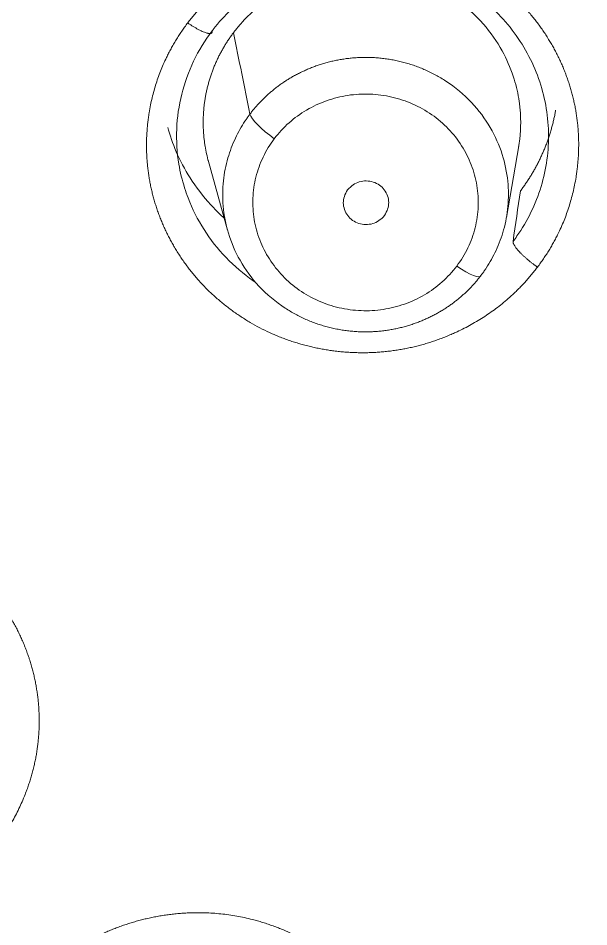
# Model space of a CAD drawing. Extents: x 6534 to 7663, y 0 to 827.
# Drawn here: x 7130.97 to 7136.63, y 504.72 to 513.74 of the extents above; entities that cross this region are included whole.
import ezdxf

# ---------------------------------------------------------------- set-up
doc = ezdxf.new("R2010")
doc.units = 0
doc.header["$LTSCALE"] = 30
doc.header["$MEASUREMENT"] = 0
doc.layers.add('1', color=7, linetype='CONTINUOUS')

msp = doc.modelspace()

# ---------------------------------------------------------------- linework, layer by layer
at = {"layer": '1', "color": 7, "linetype": 'Continuous', "lineweight": 18}
for p, q in [((7135.8145, 511.7641), (7135.9373, 512.4739)), ((7132.8516, 512.3324), (7133.0445, 511.637))]:
    msp.add_line(p, q, dxfattribs=at)
for centre, major_axis, ratio, start_param, end_param in [((7103.3945, 533.3075), (-60.5, 0), 0.961466, 2.420581, 4.712389), ((7103.3945, 533.4449), (60, 0), 0.961466, 4.72417, 7.853982), ((7103.3945, 533.4449), (-59.925, 0), 0.961466, 1.570796, 4.712389), ((7133.5093, 512.6283), (0.2393, -0.1809), 0.222425, 3.388104, 4.878809), ((7135.3208, 511.3629), (-0.2393, 0.1809), 0.222377, 1.737464, 3.263057)]:
    msp.add_ellipse(centre, major_axis=major_axis, ratio=ratio, start_param=start_param, end_param=end_param, dxfattribs=at)
at = {"layer": '1', "color": 7, "linetype": 'Continuous', "lineweight": 13}
for centre, major_axis, start_param, end_param in [((7103.3945, 533.3075), (-59.425, 0), 1.570796, 4.70194), ((7103.3945, 533.3075), (-57.948, 0), 1.579187, 4.712389), ((7103.3945, 533.3519), (57.4031, 0), 4.721079, 7.853982)]:
    msp.add_ellipse(centre, major_axis=major_axis, ratio=0.961466, start_param=start_param, end_param=end_param, dxfattribs=at)
for points, degree, knots in [([(7131.6086, 514.4234), (7131.3574, 514.0908), (7130.8159, 513.773), (7130.418, 513.6304), (7130.2092, 513.5984), (7129.7885, 513.5339), (7128.9554, 513.7265), (7128.2652, 514.2093), (7127.819, 514.9108), (7127.7528, 515.315), (7127.7202, 515.514), (7127.729, 515.7184), (7127.7378, 515.9202), (7127.8843, 516.5153), (7128.1366, 516.8488)], 2, [0, 0, 0, 0.125, 0.1875, 0.25, 0.25, 0.375, 0.5, 0.625, 0.75, 0.75, 0.8125, 0.8125, 0.875, 1, 1, 1]), ([(7132.649, 513.6966), (7132.9, 514.0288), (7133.441, 514.3467), (7133.8384, 514.4894), (7134.255, 514.5534), (7134.678, 514.538), (7134.8839, 514.4908), (7135.2997, 514.3957), (7135.9969, 513.9082), (7136.2204, 513.5546), (7136.3301, 513.3811), (7136.4752, 512.9996), (7136.5395, 512.6001), (7136.5299, 512.395), (7136.5205, 512.1928), (7136.3733, 511.6013), (7136.1227, 511.27)], 2, [0, 0, 0, 0.125, 0.1875, 0.25, 0.3125, 0.375, 0.375, 0.5, 0.625, 0.625, 0.6875, 0.75, 0.8125, 0.8125, 0.875, 1, 1, 1]), ([(7136.1227, 511.27), (7135.8718, 510.9379), (7135.3307, 510.62), (7134.9333, 510.4773), (7134.5167, 510.4133), (7134.0935, 510.4287), (7133.8877, 510.4758), (7133.4718, 510.5711), (7132.7746, 511.0586), (7132.5512, 511.4123), (7132.4416, 511.5858), (7132.2965, 511.9673), (7132.2323, 512.3667), (7132.2419, 512.5718), (7132.2513, 512.774), (7132.3985, 513.3654), (7132.649, 513.6966)], 2, [0, 0, 0, 0.125, 0.1875, 0.25, 0.3125, 0.375, 0.375, 0.5, 0.625, 0.625, 0.6875, 0.75, 0.8125, 0.8125, 0.875, 1, 1, 1]), ([(7133.5092, 512.5459), (7133.5523, 512.6029), (7133.6012, 512.6558), (7133.7088, 512.7514), (7133.7676, 512.7941), (7133.8925, 512.8677), (7133.9588, 512.8986), (7134.0963, 512.9474), (7134.1675, 512.9652), (7134.3122, 512.9873), (7134.3857, 512.9914), (7134.5322, 512.9859), (7134.6051, 512.9762), (7134.7476, 512.9433), (7134.8172, 512.9201), (7134.9503, 512.8611), (7135.0138, 512.8253), (7135.1324, 512.7425), (7135.1874, 512.6955), (7135.2869, 512.592), (7135.3313, 512.5356), (7135.4079, 512.4154), (7135.44, 512.3517), (7135.4907, 512.2195), (7135.5093, 512.1511), (7135.5323, 512.0119), (7135.5366, 511.9412), (7135.5309, 511.8004), (7135.5208, 511.7303), (7135.4866, 511.5933), (7135.4625, 511.5264), (7135.4011, 511.3984), (7135.3639, 511.3374), (7135.3208, 511.2804)], 3, [0, 0, 0, 0, 0.0625, 0.0625, 0.125, 0.125, 0.1875, 0.1875, 0.25, 0.25, 0.3125, 0.3125, 0.375, 0.375, 0.4375, 0.4375, 0.5, 0.5, 0.5625, 0.5625, 0.625, 0.625, 0.6875, 0.6875, 0.75, 0.75, 0.8125, 0.8125, 0.875, 0.875, 0.9375, 0.9375, 1, 1, 1, 1]), ([(7135.3208, 511.2804), (7135.2778, 511.2234), (7135.2289, 511.1705), (7135.1212, 511.0748), (7135.0625, 511.0321), (7134.9376, 510.9585), (7134.8713, 510.9276), (7134.7338, 510.8788), (7134.6626, 510.861), (7134.5178, 510.8389), (7134.4443, 510.8348), (7134.2979, 510.8403), (7134.225, 510.85), (7134.0825, 510.8829), (7134.0129, 510.9061), (7133.8798, 510.9651), (7133.8163, 511.0009), (7133.6977, 511.0837), (7133.6427, 511.1307), (7133.5432, 511.2342), (7133.4988, 511.2906), (7133.4222, 511.4108), (7133.39, 511.4745), (7133.3393, 511.6067), (7133.3207, 511.6752), (7133.2978, 511.8143), (7133.2935, 511.885), (7133.2992, 512.0258), (7133.3093, 512.0959), (7133.3435, 512.2329), (7133.3676, 512.2998), (7133.4289, 512.4278), (7133.4662, 512.4889), (7133.5092, 512.5459)], 3, [0, 0, 0, 0, 0.0625, 0.0625, 0.125, 0.125, 0.1875, 0.1875, 0.25, 0.25, 0.3125, 0.3125, 0.375, 0.375, 0.4375, 0.4375, 0.5, 0.5, 0.5625, 0.5625, 0.625, 0.625, 0.6875, 0.6875, 0.75, 0.75, 0.8125, 0.8125, 0.875, 0.875, 0.9375, 0.9375, 1, 1, 1, 1]), ([(7136.1773, 512.1368), (7136.1772, 512.1366), (7136.131, 511.9596), (7136.0383, 511.7489), (7135.907, 511.5611), (7135.8802, 511.5257)], 3, [0, 0, 0, 0, 0.001043, 0.80667, 1, 1, 1, 1]), ([(7133.3182, 511.1218), (7133.3122, 511.1259), (7133.3062, 511.13), (7133.2024, 511.2026), (7133.1116, 511.2803), (7132.9474, 511.4511), (7132.8741, 511.5443), (7132.7477, 511.7427), (7132.6946, 511.8479), (7132.64, 511.9901), (7132.6283, 512.0236), (7132.6177, 512.0574)], 3, [0, 0, 0, 0, 0.018057, 0.018057, 0.3153, 0.3153, 0.612543, 0.612543, 0.909786, 0.909786, 1, 1, 1, 1]), ([(7127.5907, 508.2952), (7127.9079, 508.5699), (7128.5059, 508.7727), (7128.9255, 508.8329), (7129.3468, 508.8122), (7129.7573, 508.7125), (7129.9484, 508.6253), (7130.3346, 508.4491), (7130.9111, 507.833), (7131.0533, 507.4424), (7131.123, 507.2508), (7131.1825, 506.8485), (7131.159, 506.445), (7131.1053, 506.2462), (7131.0523, 506.0503), (7130.7804, 505.5012), (7130.4637, 505.2273)], 2, [0, 0, 0, 0.125, 0.1875, 0.25, 0.3125, 0.375, 0.375, 0.5, 0.625, 0.625, 0.6875, 0.75, 0.8125, 0.8125, 0.875, 1, 1, 1]), ([(7131.3077, 504.3261), (7131.6307, 504.6024), (7132.0214, 504.735), (7132.2206, 504.8026), (7132.6447, 504.8637), (7133.2783, 504.8339), (7133.67, 504.6539), (7134.0639, 504.4728), (7134.3497, 504.1644), (7134.6332, 503.8584), (7134.7747, 503.4679), (7134.9149, 503.0812), (7134.8908, 502.6727), (7134.879, 502.4716), (7134.7732, 502.0782), (7134.6827, 501.8959), (7134.5054, 501.5389), (7134.184, 501.2547)], 2, [0, 0, 0, 0.125, 0.125, 0.1875, 0.25, 0.375, 0.375, 0.5, 0.5, 0.625, 0.625, 0.75, 0.75, 0.8125, 0.875, 0.875, 1, 1, 1])]:
    msp.add_open_spline(points, degree=degree, knots=knots, dxfattribs=at)
at = {"layer": '1', "color": 7, "linetype": 'Continuous', "lineweight": 18}
for points, knots in [([(7132.891, 513.6166), (7132.8949, 513.6218), (7133.0059, 513.7671), (7133.2747, 514.0252), (7133.7748, 514.2783), (7134.3391, 514.3756), (7134.9084, 514.3043), (7135.4286, 514.0708), (7135.8513, 513.6971), (7136.1369, 513.2182), (7136.2587, 512.679), (7136.2233, 512.3129), (7136.1773, 512.1368)], [0, 0, 0, 0, 0.003878, 0.110403, 0.221283, 0.332602, 0.443852, 0.555124, 0.666381, 0.777666, 0.888866, 1, 1, 1, 1]), ([(7133.1036, 513.599), (7133.1113, 513.6089), (7133.1266, 513.6289), (7133.1506, 513.6582), (7133.1753, 513.687), (7133.2008, 513.7153), (7133.227, 513.743), (7133.2541, 513.7701), (7133.2819, 513.7967), (7133.3104, 513.8226), (7133.3397, 513.8479), (7133.3697, 513.8726), (7133.4004, 513.8965), (7133.4317, 513.9198), (7133.4637, 513.9423), (7133.4964, 513.9641), (7133.5297, 513.9852), (7133.5637, 514.0055), (7133.5982, 514.025), (7133.6333, 514.0436), (7133.6689, 514.0615), (7133.7051, 514.0785), (7133.7419, 514.0946), (7133.7791, 514.1099), (7133.8168, 514.1243), (7133.8549, 514.1377), (7133.8935, 514.1503), (7133.9324, 514.1619), (7133.9718, 514.1725), (7134.0115, 514.1822), (7134.0516, 514.1909), (7134.0919, 514.1986), (7134.1797, 514.2131), (7134.3268, 514.227), (7134.5436, 514.221), (7134.7882, 514.1791), (7135.052, 514.0886), (7135.333, 513.9304), (7135.5857, 513.7042), (7135.7735, 513.4365), (7135.8843, 513.1827), (7135.9261, 513.0126), (7135.94, 512.9238), (7135.943, 512.9029), (7135.9457, 512.8819), (7135.9481, 512.8609), (7135.9501, 512.8399), (7135.9519, 512.8189), (7135.9534, 512.7978), (7135.9545, 512.7769), (7135.9554, 512.7559), (7135.9559, 512.7349), (7135.9561, 512.7139), (7135.9561, 512.693), (7135.9557, 512.6721), (7135.9551, 512.6512), (7135.9541, 512.6304), (7135.9528, 512.6096), (7135.9513, 512.5888), (7135.9495, 512.5681), (7135.9473, 512.5474), (7135.9449, 512.5268), (7135.9422, 512.5062), (7135.9392, 512.4857), (7135.9365, 512.4692), (7135.9348, 512.4595), (7135.9343, 512.4566)], [0, 0, 0, 0, 0.009159, 0.018338, 0.027538, 0.036758, 0.045998, 0.055258, 0.064538, 0.073838, 0.083159, 0.0925, 0.101861, 0.111242, 0.120643, 0.130065, 0.139506, 0.148968, 0.15845, 0.167952, 0.177474, 0.187016, 0.196579, 0.206161, 0.215764, 0.225386, 0.235029, 0.244692, 0.254375, 0.264078, 0.273801, 0.283544, 0.293307, 0.337106, 0.388319, 0.446938, 0.512953, 0.586353, 0.676843, 0.75582, 0.823273, 0.879192, 0.884413, 0.889628, 0.894837, 0.900041, 0.905239, 0.910431, 0.915618, 0.920798, 0.925973, 0.931142, 0.936305, 0.941463, 0.946614, 0.95176, 0.9569, 0.962035, 0.967163, 0.972286, 0.977403, 0.982514, 0.98762, 0.99272, 0.997814, 1, 1, 1, 1]), ([(7132.6177, 512.0574), (7132.5933, 512.135), (7132.5744, 512.2141), (7132.5422, 512.409), (7132.535, 512.5257), (7132.5445, 512.7581), (7132.5611, 512.8739), (7132.6174, 513.1), (7132.6572, 513.2104), (7132.7584, 513.4216), (7132.8199, 513.5225), (7132.8911, 513.6166)], [0, 0, 0, 0, 0.148302, 0.148302, 0.361227, 0.361227, 0.574151, 0.574151, 0.787076, 0.787076, 1, 1, 1, 1]), ([(7132.8555, 512.3186), (7132.8416, 512.3688), (7132.8289, 512.4265), (7132.8186, 512.4918), (7132.8156, 512.5127), (7132.813, 512.5337), (7132.8106, 512.5547), (7132.8085, 512.5757), (7132.8068, 512.5967), (7132.8053, 512.6177), (7132.8042, 512.6387), (7132.8033, 512.6597), (7132.8028, 512.6807), (7132.8025, 512.7017), (7132.8026, 512.7226), (7132.8029, 512.7435), (7132.8036, 512.7644), (7132.8046, 512.7852), (7132.8058, 512.806), (7132.8074, 512.8268), (7132.8092, 512.8475), (7132.8113, 512.8682), (7132.8138, 512.8888), (7132.8165, 512.9094), (7132.8195, 512.9299), (7132.8228, 512.9503), (7132.8264, 512.9707), (7132.8302, 512.991), (7132.8344, 513.0112), (7132.8388, 513.0313), (7132.8435, 513.0514), (7132.8485, 513.0714), (7132.8537, 513.0913), (7132.8593, 513.1111), (7132.8651, 513.1307), (7132.8711, 513.1503), (7132.8775, 513.1698), (7132.8841, 513.1892), (7132.8909, 513.2085), (7132.898, 513.2277), (7132.9054, 513.2467), (7132.9131, 513.2656), (7132.9209, 513.2845), (7132.9291, 513.3031), (7132.9375, 513.3217), (7132.9461, 513.3401), (7132.955, 513.3584), (7132.9641, 513.3766), (7132.9735, 513.3946), (7132.9831, 513.4125), (7132.9929, 513.4302), (7133.003, 513.4478), (7133.0133, 513.4652), (7133.0238, 513.4825), (7133.0346, 513.4996), (7133.0455, 513.5166), (7133.0567, 513.5334), (7133.0681, 513.5501), (7133.0797, 513.5665), (7133.0915, 513.5829), (7133.0996, 513.5936), (7133.1036, 513.599)], [0, 0, 0, 0, 0.115538, 0.131282, 0.147009, 0.162718, 0.178411, 0.194086, 0.209743, 0.225384, 0.241007, 0.256612, 0.272201, 0.287772, 0.303325, 0.318861, 0.33438, 0.349882, 0.365366, 0.380833, 0.396283, 0.411715, 0.427129, 0.442527, 0.457907, 0.473269, 0.488615, 0.503943, 0.519253, 0.534546, 0.549822, 0.56508, 0.580321, 0.595545, 0.610751, 0.62594, 0.641111, 0.656265, 0.671402, 0.686521, 0.701623, 0.716707, 0.731774, 0.746824, 0.761856, 0.776871, 0.791868, 0.806848, 0.82181, 0.836755, 0.851683, 0.866593, 0.881486, 0.896361, 0.911219, 0.92606, 0.940883, 0.955688, 0.970476, 0.985247, 1, 1, 1, 1]), ([(7135.5633, 511.1898), (7135.5667, 511.1943), (7135.5735, 511.2035), (7135.5836, 511.2174), (7135.5936, 511.2315), (7135.6035, 511.2459), (7135.6473, 511.3113), (7135.7186, 511.4389), (7135.7942, 511.6441), (7135.8368, 511.8765), (7135.8356, 512.1308), (7135.78, 512.3983), (7135.6612, 512.6662), (7135.4735, 512.9178), (7135.2911, 513.0702), (7135.1634, 513.1498), (7135.1127, 513.1786), (7135.0612, 513.2051), (7135.0091, 513.2294), (7134.9565, 513.2514), (7134.9035, 513.2712), (7134.8503, 513.2887), (7134.7969, 513.3041), (7134.7434, 513.3173), (7134.6899, 513.3284), (7134.6366, 513.3375), (7134.5835, 513.3445), (7134.5307, 513.3496), (7134.4782, 513.3527), (7134.4262, 513.3539), (7134.3747, 513.3534), (7134.3238, 513.3511), (7134.2735, 513.347), (7134.224, 513.3414), (7134.1752, 513.3341), (7134.1272, 513.3253), (7134.0801, 513.3151), (7134.0339, 513.3035), (7133.9886, 513.2905), (7133.9443, 513.2763), (7133.9011, 513.2608), (7133.8588, 513.2443), (7133.8176, 513.2266), (7133.7775, 513.2079), (7133.7385, 513.1883), (7133.7006, 513.1678), (7133.6638, 513.1464), (7133.6282, 513.1243), (7133.5937, 513.1014), (7133.5603, 513.0779), (7133.5281, 513.0538), (7133.497, 513.0291), (7133.4671, 513.004), (7133.4382, 512.9784), (7133.4105, 512.9524), (7133.384, 512.9261), (7133.3585, 512.8995), (7133.3341, 512.8726), (7133.3108, 512.8455), (7133.2885, 512.8183), (7133.2744, 512.7999), (7133.2673, 512.7907)], [0, 0, 0, 0, 0.00393, 0.007893, 0.011888, 0.015916, 0.019977, 0.066373, 0.117006, 0.171871, 0.230967, 0.29429, 0.361837, 0.433604, 0.509587, 0.522943, 0.53618, 0.549297, 0.562294, 0.575172, 0.587929, 0.600567, 0.613085, 0.625483, 0.637761, 0.649919, 0.661958, 0.673877, 0.685676, 0.697355, 0.708914, 0.720353, 0.731673, 0.742873, 0.753953, 0.764913, 0.775754, 0.786475, 0.797076, 0.807557, 0.817918, 0.82816, 0.838282, 0.848284, 0.858166, 0.867929, 0.877572, 0.887095, 0.896498, 0.905782, 0.914946, 0.92399, 0.932915, 0.941719, 0.950404, 0.95897, 0.967415, 0.975741, 0.983947, 0.992033, 1, 1, 1, 1]), ([(7133.2673, 512.7907), (7133.2638, 512.786), (7133.2567, 512.7765), (7133.2463, 512.7622), (7133.2363, 512.7481), (7133.2267, 512.734), (7133.1847, 512.6714), (7133.1156, 512.5485), (7133.0404, 512.3497), (7132.9956, 512.1213), (7132.9931, 511.8682), (7133.0451, 511.5988), (7133.1621, 511.3262), (7133.3512, 511.068), (7133.5371, 510.9117), (7133.6674, 510.8306), (7133.7182, 510.8017), (7133.7698, 510.7751), (7133.822, 510.7509), (7133.8747, 510.7288), (7133.9278, 510.7091), (7133.9811, 510.6915), (7134.0346, 510.6762), (7134.0882, 510.663), (7134.1417, 510.6519), (7134.1951, 510.6428), (7134.2483, 510.6359), (7134.3012, 510.6308), (7134.3537, 510.6278), (7134.4058, 510.6266), (7134.4573, 510.6272), (7134.5083, 510.6295), (7134.5586, 510.6336), (7134.6081, 510.6394), (7134.6569, 510.6467), (7134.7049, 510.6555), (7134.752, 510.6658), (7134.7982, 510.6775), (7134.8435, 510.6905), (7134.8877, 510.7047), (7134.931, 510.7202), (7134.9732, 510.7368), (7135.0143, 510.7545), (7135.0544, 510.7732), (7135.0934, 510.7929), (7135.1312, 510.8134), (7135.1679, 510.8348), (7135.2035, 510.8569), (7135.2379, 510.8798), (7135.2712, 510.9033), (7135.3034, 510.9274), (7135.3344, 510.952), (7135.3642, 510.9771), (7135.393, 511.0027), (7135.4206, 511.0286), (7135.4471, 511.0548), (7135.4724, 511.0814), (7135.4967, 511.1082), (7135.52, 511.1352), (7135.5422, 511.1623), (7135.5563, 511.1807), (7135.5633, 511.1898)], [0, 0, 0, 0, 0.004119, 0.008174, 0.012167, 0.016097, 0.019963, 0.064396, 0.113626, 0.167651, 0.226467, 0.290074, 0.358468, 0.431645, 0.509603, 0.522987, 0.536251, 0.549393, 0.562415, 0.575315, 0.588095, 0.600753, 0.613291, 0.625707, 0.638002, 0.650177, 0.66223, 0.674162, 0.685973, 0.697664, 0.709233, 0.720681, 0.732008, 0.743214, 0.754299, 0.765262, 0.776105, 0.786827, 0.797427, 0.807907, 0.818265, 0.828503, 0.838619, 0.848614, 0.858488, 0.868241, 0.877873, 0.887383, 0.896773, 0.906041, 0.915189, 0.924215, 0.93312, 0.941904, 0.950567, 0.959108, 0.967529, 0.975828, 0.984007, 0.992064, 1, 1, 1, 1]), ([(7135.9535, 512.0268), (7135.9618, 512.0378), (7135.9783, 512.06), (7136.0022, 512.0939), (7136.0254, 512.1284), (7136.0479, 512.1634), (7136.0696, 512.199), (7136.0906, 512.2351), (7136.1108, 512.2718), (7136.1302, 512.3089), (7136.1488, 512.3466), (7136.1665, 512.3847), (7136.1835, 512.4233), (7136.1995, 512.4623), (7136.2148, 512.5018), (7136.2291, 512.5416), (7136.2425, 512.5819), (7136.2551, 512.6225), (7136.2667, 512.6635), (7136.2774, 512.7048), (7136.2871, 512.7465), (7136.2959, 512.7883), (7136.301, 512.8163), (7136.3035, 512.8302)], [0, 0, 0, 0, 0.046498, 0.093111, 0.139838, 0.186679, 0.233635, 0.280705, 0.32789, 0.375189, 0.422602, 0.47013, 0.517773, 0.565531, 0.613403, 0.66139, 0.709492, 0.757708, 0.80604, 0.854486, 0.903047, 0.951723, 1, 1, 1, 1]), ([(7132.4499, 512.6584), (7132.4524, 512.6497), (7132.4787, 512.5571), (7132.5471, 512.3727), (7132.6935, 512.1085), (7132.8587, 511.9024), (7132.9759, 511.789), (7133.0122, 511.7565)], [0, 0, 0, 0, 0.025552, 0.270248, 0.550316, 0.865704, 1, 1, 1, 1])]:
    msp.add_open_spline(points, degree=3, knots=knots, dxfattribs=at)
at = {"layer": '1', "color": 7, "linetype": 'Continuous', "lineweight": 13}
for points, weights in [([(7132.8911, 513.6166), (7132.9032, 513.5569), (7132.8004, 513.5908), (7132.649, 513.6966)], [1.19177016304, 0.936054252603, 0.936076614276, 1.19183724806]), ([(7135.8802, 511.5257), (7135.8736, 511.4804), (7135.9749, 511.3733), (7136.1227, 511.2701)], [1.19170600572, 0.942061592203, 0.936237134793, 1.17423263349])]:
    msp.add_rational_spline(points, weights, degree=3, dxfattribs=at)
for points in [[(7133.2673, 512.7908), (7133.24, 512.9255), (7133.1854, 513.1949), (7133.1309, 513.4643), (7133.1036, 513.599)], [(7135.9535, 512.0268), (7135.9291, 511.8597), (7135.9047, 511.6927), (7135.8802, 511.5256)]]:
    msp.add_open_spline(points, degree=3, dxfattribs=at)
at = {"layer": '1', "color": 7, "linetype": 'Continuous', "lineweight": 18}
for points in [[(7134.6023, 511.7823), (7134.6311, 511.8261), (7134.6607, 511.91), (7134.613, 512.0471), (7134.4982, 512.1281), (7134.3469, 512.1306), (7134.2724, 512.0773), (7134.2375, 512.0371)], [(7134.2375, 512.0371), (7134.2087, 511.9933), (7134.1791, 511.9095), (7134.2268, 511.7723), (7134.3416, 511.6913), (7134.4929, 511.6889), (7134.5674, 511.7421), (7134.6023, 511.7823)]]:
    msp.add_open_spline(points, degree=3, dxfattribs=at)

doc.saveas('drawing.dxf')
